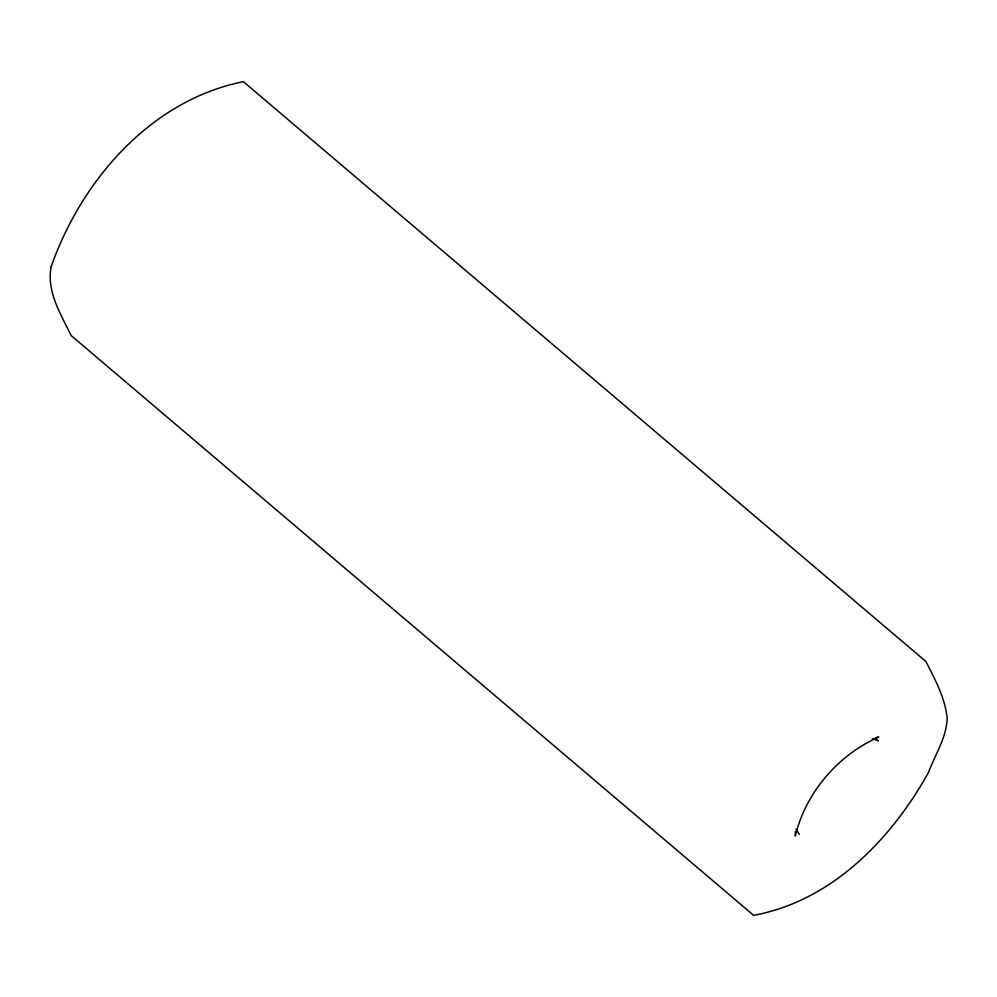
<?xml version="1.0" encoding="UTF-8"?>
<svg xmlns="http://www.w3.org/2000/svg" width="997" height="997" viewBox="0 0 997 997"><rect width="100%" height="100%" fill="white"/><g stroke="black" fill="none" stroke-linecap="round" stroke-linejoin="round"><path stroke-width="1.5" d="M795.344 831.461L795.319 836.059C805.464 793.026 838.29 754.579 878.806 737.082L875.815 737.581M872.263 738.565L878.419 740.858L876.039 738.839M795.942 829.043L799.395 834.526M51.183 266.66C46.248 291.336 60.867 314.155 71.049 335.466L753.607 915.333C831.81 900.952 891.193 839.424 928.494 772.463C935.124 754.542 946.614 737.618 947.15 718.014C945.006 697.676 935.036 679.48 925.951 661.534L243.393 81.667C150.709 100.174 81.418 180.482 51.183 266.66"/></g></svg>
